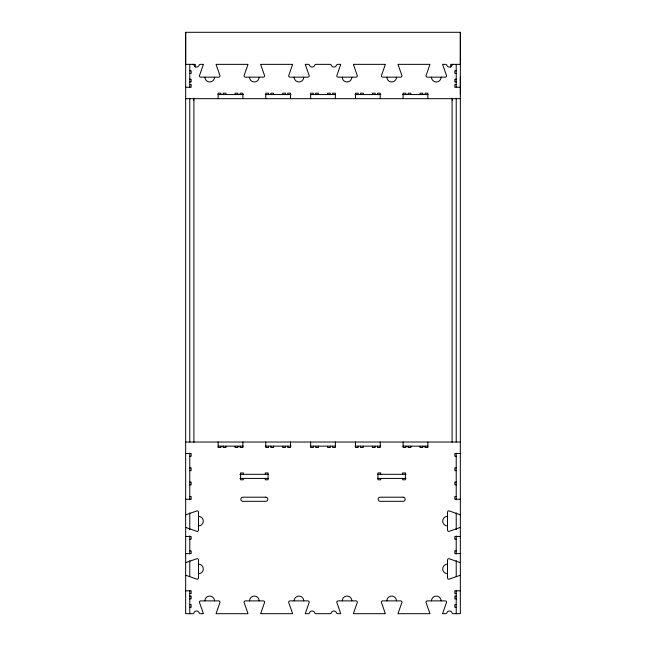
<?xml version="1.0" encoding="UTF-8"?>
<svg xmlns="http://www.w3.org/2000/svg" width="646" height="646" viewBox="0 0 646 646"><rect width="100%" height="100%" fill="white"/><g stroke="black" fill="none" stroke-linecap="round" stroke-linejoin="round"><path stroke-width="0.97" d="M185.66 32.3L185.66 613.7L192.678 613.7A1.373 1.373 0 0 0 193.97 612.788A2.745 2.745 0 0 1 199.154 612.788A1.373 1.373 0 0 0 200.446 613.7L203.345 613.7A1.373 1.373 0 0 0 203.288 613.304L199.42 602.258A1.373 1.373 0 0 1 200.793 600.885L218.647 600.885A1.373 1.373 0 0 1 220.02 602.258L216.152 613.304A1.373 1.373 0 0 0 216.095 613.7L247.959 613.7A1.373 1.373 0 0 0 247.894 613.304L244.026 602.258A1.373 1.373 0 0 1 245.407 600.885L263.261 600.885A1.373 1.373 0 0 1 264.634 602.258L260.766 613.304A1.373 1.373 0 0 0 260.709 613.7L292.565 613.7A1.373 1.373 0 0 0 292.509 613.304L288.641 602.258A1.373 1.373 0 0 1 290.014 600.885L307.867 600.885A1.373 1.373 0 0 1 309.24 602.258L305.372 613.304A1.373 1.373 0 0 0 305.316 613.7L308.215 613.7A1.373 1.373 0 0 0 309.507 612.788A2.745 2.745 0 0 1 314.691 612.788A1.373 1.373 0 0 0 315.983 613.7L330.017 613.7A1.373 1.373 0 0 0 331.309 612.788A2.745 2.745 0 0 1 336.493 612.788A1.373 1.373 0 0 0 337.785 613.7L340.684 613.7A1.373 1.373 0 0 0 340.628 613.304L336.76 602.258A1.373 1.373 0 0 1 338.133 600.885L355.986 600.885A1.373 1.373 0 0 1 357.359 602.258L353.491 613.304A1.373 1.373 0 0 0 353.435 613.7L385.291 613.7A1.373 1.373 0 0 0 385.234 613.304L381.366 602.258A1.373 1.373 0 0 1 382.739 600.885L400.593 600.885A1.373 1.373 0 0 1 401.974 602.258L398.098 613.304A1.373 1.373 0 0 0 398.041 613.7L429.905 613.7A1.373 1.373 0 0 0 429.848 613.304L425.98 602.258A1.373 1.373 0 0 1 427.353 600.885L445.207 600.885A1.373 1.373 0 0 1 446.58 602.258L442.712 613.304A1.373 1.373 0 0 0 442.655 613.7L445.554 613.7A1.373 1.373 0 0 0 446.846 612.788A2.745 2.745 0 0 1 452.03 612.788A1.373 1.373 0 0 0 453.322 613.7L460.34 613.7L460.34 32.3L185.66 32.3L185.66 64.35L195.278 64.35L195.278 67.095M460.34 94.558L460.34 77.165M460.34 32.3L460.34 64.35L450.722 64.35L450.722 67.095M189.779 70.753L191.151 70.753L191.151 73.499L189.439 73.499M456.221 70.753L454.849 70.753L454.849 73.499L456.56 73.499M189.439 79.224L191.151 79.224L191.151 81.969L189.779 81.969M456.56 79.224L454.849 79.224L454.849 81.969L456.221 81.969M189.779 84.489L191.151 84.489L191.151 87.234L185.66 87.234M456.221 84.489L454.849 84.489L454.849 87.234L460.34 87.234M217.993 94.558L243.324 94.558M265.264 94.558L291.015 94.558M310.468 94.558L335.532 94.558M354.985 94.558L380.736 94.558M402.676 94.558L428.007 94.558M185.66 98.677L460.34 98.677M193.388 100.057L193.905 100.057M452.095 100.057L452.612 100.057M185.66 442.025L460.34 442.025M217.993 446.144L243.227 446.144M265.264 446.144L291.015 446.144M310.468 446.144L335.532 446.144M354.985 446.144L380.736 446.144M402.773 446.144L428.007 446.144M185.66 453.468L191.151 453.468L191.151 456.221L189.779 456.221M460.34 453.468L454.849 453.468L454.849 456.221L456.221 456.221M189.779 467.89L191.151 467.89L191.151 470.635L189.52 470.635M456.221 467.89L454.849 467.89L454.849 470.635L456.48 470.635M239.908 474.301L268.405 474.301M377.595 474.301L406.092 474.301M239.908 478.42L268.405 478.42M377.595 478.42L406.092 478.42M189.52 482.086L191.151 482.086L191.151 484.831L189.779 484.831M456.48 482.086L454.849 482.086L454.849 484.831L456.221 484.831M189.779 496.508L191.151 496.508L191.151 499.253L185.66 499.253M456.221 496.508L454.849 496.508L454.849 499.253L460.34 499.253M185.66 536.446L191.151 536.446L191.151 539.192L189.779 539.192M460.34 536.446L454.849 536.446L454.849 539.192L456.221 539.192M189.779 550.868L191.151 550.868L191.151 553.614L185.66 553.614M456.221 550.868L454.849 550.868L454.849 553.614L460.34 553.614M185.66 590.807L191.151 590.807L191.151 593.561L189.779 593.561M460.34 590.807L454.849 590.807L454.849 593.561L456.221 593.561M189.779 596.072L191.151 596.072L191.151 598.818L189.439 598.818M456.221 596.072L454.849 596.072L454.849 598.818L456.56 598.818M189.439 604.543L191.151 604.543L191.151 607.288L189.779 607.288M456.56 604.543L454.849 604.543L454.849 607.288L456.221 607.288M456.221 64.35L456.221 87.234M456.221 98.677L456.221 442.025M456.221 453.129L456.221 499.77M456.221 512.892L456.221 529.736M456.221 535.93L456.221 553.961M456.221 560.671L456.221 576.49M456.221 590.807L456.221 613.7M452.095 98.224L452.095 442.284M427.838 98.677L427.838 93.186L425.092 93.186L425.092 94.558M427.838 442.025L427.838 447.517L425.092 447.517L425.092 446.144M422.799 94.558L422.799 93.186L420.053 93.186L420.053 94.558M422.799 446.144L422.799 447.517L420.053 447.517L420.053 446.144M410.896 94.558L410.896 93.186L408.151 93.186L408.151 94.558M410.896 446.144L410.896 447.517L408.151 447.517L408.151 446.144M405.858 94.558L405.858 93.186L403.112 93.186L403.112 98.677M405.858 446.144L405.858 447.517L403.112 447.517L403.112 442.025M402.66 474.301L402.66 472.929L405.405 472.929L405.405 479.792L402.66 479.792L402.66 478.42M380.68 474.301L380.68 472.929L377.934 472.929L377.934 479.792L380.68 479.792L380.68 478.42M380.228 98.677L380.228 93.186L377.474 93.186L377.474 94.558M380.228 442.025L380.228 447.517L377.474 447.517L377.474 446.144M375.189 94.558L375.189 93.186L372.443 93.186L372.443 94.558M375.189 446.144L375.189 447.517L372.443 447.517L372.443 446.144M363.286 94.558L363.286 93.186L360.541 93.186L360.541 94.558M363.286 446.144L363.286 447.517L360.541 447.517L360.541 446.144M358.247 94.558L358.247 93.186L355.502 93.186L355.502 98.677M358.247 446.144L358.247 447.517L355.502 447.517L355.502 442.025M335.363 98.677L335.363 93.186L332.617 93.186L332.617 94.558M335.363 442.025L335.363 447.517L332.617 447.517L332.617 446.144M330.324 94.558L330.324 93.186L327.579 93.186L327.579 94.558M330.324 446.144L330.324 447.517L327.579 447.517L327.579 446.144M318.421 94.558L318.421 93.186L315.676 93.186L315.676 94.558M318.421 446.144L318.421 447.517L315.676 447.517L315.676 446.144M313.383 94.558L313.383 93.186L310.637 93.186L310.637 98.677M313.383 446.144L313.383 447.517L310.637 447.517L310.637 442.025M290.498 98.677L290.498 93.186L287.753 93.186L287.753 94.558M290.498 442.025L290.498 447.517L287.753 447.517L287.753 446.144M285.459 94.558L285.459 93.186L282.714 93.186L282.714 94.558M285.459 446.144L285.459 447.517L282.714 447.517L282.714 446.144M273.557 94.558L273.557 93.186L270.811 93.186L270.811 94.558M273.557 446.144L273.557 447.517L270.811 447.517L270.811 446.144M268.526 94.558L268.526 93.186L265.772 93.186L265.772 98.677M268.526 446.144L268.526 447.517L265.772 447.517L265.772 442.025M265.32 474.301L265.32 472.929L268.066 472.929L268.066 479.792L265.32 479.792L265.32 478.42M243.34 474.301L243.34 472.929L240.595 472.929L240.595 479.792L243.34 479.792L243.34 478.42M242.888 98.677L242.888 93.186L240.142 93.186L240.142 94.558M242.888 442.025L242.888 447.517L240.142 447.517L240.142 446.144M237.849 94.558L237.849 93.186L235.104 93.186L235.104 94.558M237.849 446.144L237.849 447.517L235.104 447.517L235.104 446.144M225.947 94.558L225.947 93.186L223.201 93.186L223.201 94.558M225.947 446.144L225.947 447.517L223.201 447.517L223.201 446.144M220.908 94.558L220.908 93.186L218.162 93.186L218.162 98.677M220.908 446.144L220.908 447.517L218.162 447.517L218.162 442.025M193.905 98.224L193.905 442.284M189.779 64.35L189.779 87.234M189.779 98.677L189.779 442.025M189.779 453.129L189.779 499.77M189.779 512.892L189.779 529.736M189.779 535.93L189.779 553.961M189.779 560.671L189.779 576.49M189.779 590.807L189.779 613.7M192.678 64.35A1.373 1.373 0 0 1 193.97 65.262A2.745 2.745 0 0 0 199.154 65.262A1.373 1.373 0 0 1 200.446 64.35L203.345 64.35A1.373 1.373 0 0 1 203.288 64.737L199.42 75.792A1.373 1.373 0 0 0 200.793 77.165L218.647 77.165A1.373 1.373 0 0 0 220.02 75.792L216.152 64.737A1.373 1.373 0 0 1 216.095 64.35L247.959 64.35A1.373 1.373 0 0 1 247.894 64.737L244.026 75.792A1.373 1.373 0 0 0 245.407 77.165L263.261 77.165A1.373 1.373 0 0 0 264.634 75.792L260.766 64.737A1.373 1.373 0 0 1 260.709 64.35L292.565 64.35A1.373 1.373 0 0 1 292.509 64.737L288.641 75.792A1.373 1.373 0 0 0 290.014 77.165L307.867 77.165A1.373 1.373 0 0 0 309.24 75.792L305.372 64.737A1.373 1.373 0 0 1 305.316 64.35L308.215 64.35A1.373 1.373 0 0 1 309.507 65.262A2.745 2.745 0 0 0 314.691 65.262A1.373 1.373 0 0 1 315.983 64.35L330.017 64.35A1.373 1.373 0 0 1 331.309 65.262A2.745 2.745 0 0 0 336.493 65.262A1.373 1.373 0 0 1 337.785 64.35L340.684 64.35A1.373 1.373 0 0 1 340.628 64.737L336.76 75.792A1.373 1.373 0 0 0 338.133 77.165L355.986 77.165A1.373 1.373 0 0 0 357.359 75.792L353.491 64.737A1.373 1.373 0 0 1 353.435 64.35L385.291 64.35A1.373 1.373 0 0 1 385.234 64.737L381.366 75.792A1.373 1.373 0 0 0 382.739 77.165L400.593 77.165A1.373 1.373 0 0 0 401.974 75.792L398.098 64.737A1.373 1.373 0 0 1 398.041 64.35L429.905 64.35A1.373 1.373 0 0 1 429.848 64.737L425.98 75.792A1.373 1.373 0 0 0 427.353 77.165L445.207 77.165A1.373 1.373 0 0 0 446.58 75.792L442.712 64.737A1.373 1.373 0 0 1 442.655 64.35L445.554 64.35A1.373 1.373 0 0 1 446.846 65.262A2.745 2.745 0 0 0 452.03 65.262A1.373 1.373 0 0 1 453.322 64.35M303.749 77.165A4.805 4.805 0 0 1 298.945 81.969A4.805 4.805 0 0 1 294.14 77.165M351.86 77.165A4.805 4.805 0 0 1 347.055 81.969A4.805 4.805 0 0 1 342.251 77.165M396.474 77.165A4.805 4.805 0 0 1 391.67 81.969A4.805 4.805 0 0 1 386.865 77.165M441.089 77.165A4.805 4.805 0 0 1 436.284 81.969A4.805 4.805 0 0 1 431.471 77.165M214.529 77.165A4.805 4.805 0 0 1 209.716 81.969A4.805 4.805 0 0 1 204.911 77.165M259.135 77.165A4.805 4.805 0 0 1 254.33 81.969A4.805 4.805 0 0 1 249.526 77.165M185.66 527.499A1.373 1.373 0 0 1 186.056 527.556L197.103 531.424A1.373 1.373 0 0 0 198.484 530.051L198.484 512.197A1.373 1.373 0 0 0 197.103 510.825L186.056 514.692A1.373 1.373 0 0 1 185.66 514.749M185.66 562.561A1.373 1.373 0 0 0 186.056 562.505L197.103 558.637A1.373 1.373 0 0 1 198.484 560.009L198.484 577.863A1.373 1.373 0 0 1 197.103 579.244L186.056 575.368A1.373 1.373 0 0 0 185.66 575.311M460.34 575.311A1.373 1.373 0 0 0 459.944 575.368L448.897 579.244A1.373 1.373 0 0 1 447.517 577.863L447.517 560.009A1.373 1.373 0 0 1 448.897 558.637L459.944 562.505A1.373 1.373 0 0 0 460.34 562.561M460.34 527.499A1.373 1.373 0 0 0 459.944 527.556L448.897 531.424A1.373 1.373 0 0 1 447.517 530.051L447.517 512.197A1.373 1.373 0 0 1 448.897 510.825L459.944 514.692A1.373 1.373 0 0 0 460.34 514.749M294.14 600.885A4.805 4.805 0 0 1 298.945 596.072A4.805 4.805 0 0 1 303.749 600.885M342.251 600.885A4.805 4.805 0 0 1 347.055 596.072A4.805 4.805 0 0 1 351.86 600.885M386.865 600.885A4.805 4.805 0 0 1 391.67 596.072A4.805 4.805 0 0 1 396.474 600.885M431.471 600.885A4.805 4.805 0 0 1 436.284 596.072A4.805 4.805 0 0 1 441.089 600.885M204.911 600.885A4.805 4.805 0 0 1 209.716 596.072A4.805 4.805 0 0 1 214.529 600.885M249.526 600.885A4.805 4.805 0 0 1 254.33 596.072A4.805 4.805 0 0 1 259.135 600.885M447.517 573.745A4.805 4.805 0 0 1 442.712 568.94A4.805 4.805 0 0 1 447.517 564.136M198.484 564.136A4.805 4.805 0 0 1 203.288 568.94A4.805 4.805 0 0 1 198.484 573.745M198.484 516.315A4.805 4.805 0 0 1 203.288 521.12A4.805 4.805 0 0 1 198.484 525.925M447.517 525.925A4.805 4.805 0 0 1 442.712 521.12A4.805 4.805 0 0 1 447.517 516.315M265.772 497.194L242.888 497.194A2.059 2.059 0 0 0 240.829 499.253A2.059 2.059 0 0 0 242.888 501.312L265.772 501.312A2.059 2.059 0 0 0 267.832 499.253A2.059 2.059 0 0 0 265.772 497.194M403.112 497.194L380.228 497.194A2.059 2.059 0 0 0 378.16 499.253A2.059 2.059 0 0 0 380.228 501.312L403.112 501.312A2.059 2.059 0 0 0 405.171 499.253A2.059 2.059 0 0 0 403.112 497.194"/></g></svg>
